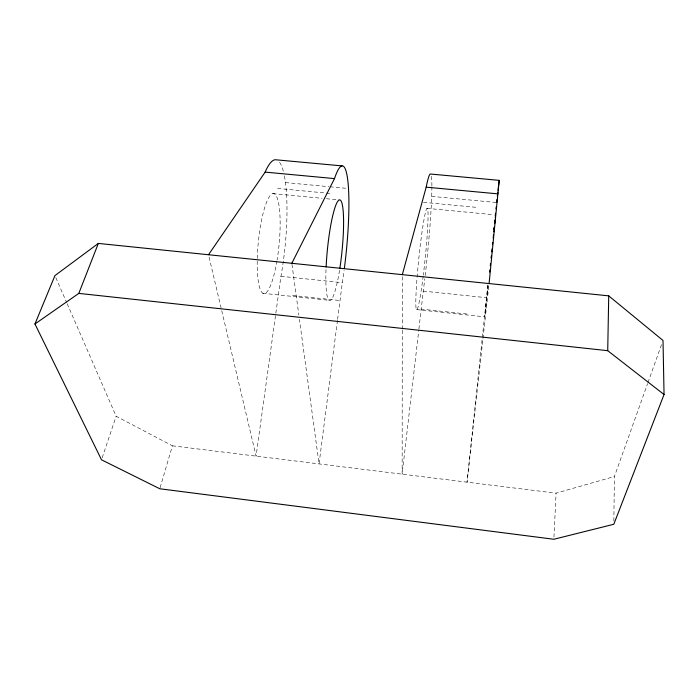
<?xml version="1.0" encoding="UTF-8"?>
<svg xmlns="http://www.w3.org/2000/svg" width="699" height="699" viewBox="0 0 699 699"><rect width="100%" height="100%" fill="white"/><g stroke="black" fill="none" stroke-linecap="round" stroke-linejoin="round"><path stroke-width="0.52" stroke-dasharray="3.5 2.62" d="M402.274 330.251L402.143 474.158L418.788 330.103M402.283 329.159L402.327 275.738M416.394 309.587L484.722 316.839L487.885 285.594M613.844 521.017L614.404 476.526L647.615 383.576M553.949 537.112L556.081 493.162L614.404 476.526M487.841 285.122L467.054 482.17L488.968 284.65M488.164 285.611L484.722 316.839M418.911 329.019L423.288 291.107A85.304 5.304 -84.1 0 0 424.809 278.761M337.468 320.422L319.05 463.909L299.434 319.382M337.608 319.347L342.309 282.667A84.535 12.294 -84.3 0 0 344.1 270.452M284.388 175.895A83.95 17.492 -84.5 0 1 280.937 276.271L256.087 456.132L208.774 255.799M160.097 487.719L172.4 445.805L116.139 416.237L67.087 303.523M102.185 457.784L116.139 416.237M647.982 382.554L661.542 344.581M285.463 182.588L328.932 186.685M330.015 186.79L347.412 188.433M431.694 196.384L496.683 202.518M277.555 188.45L330.435 193.483M423.498 202.326L478.02 207.507M272.811 193.606L322.082 198.315M326.372 198.726L339.225 199.958M426.949 208.346L493.389 214.698M280.937 276.271L342.309 282.667M423.288 291.107L486.521 297.695M292.575 295.485L339.094 300.421M420.815 309.089L468.592 314.166M262.824 293.274L328.993 300.299M172.4 445.805L556.081 493.162M55.798 277.59L66.65 302.527M291.964 264.371L298.849 315.066M276.935 260.937A50.267 10.459 -84.5 0 1 257.686 275.869A50.267 10.459 -84.5 0 1 271.282 194.401A50.267 10.459 -84.5 0 1 277.101 259.949M339.531 270.321A50.616 7.348 -84.3 0 1 329.71 300.64A50.616 7.348 -84.3 0 1 326.04 268.914M417.085 277.293A51.079 3.172 -84.1 0 1 427.063 208.276A51.079 3.172 -84.1 0 1 423.323 274.943M423.201 275.948A51.079 3.172 -84.1 0 1 416.787 309.867A51.079 3.172 -84.1 0 1 417.006 278.281M431.388 176.34A85.304 5.304 -84.1 0 1 431.886 185.812M431.886 186.738A85.304 5.304 -84.1 0 1 424.94 277.704M279.591 162.325A83.95 17.492 -84.5 0 1 283.514 171.971"/><path stroke-width="1.05" d="M664.05 394.524L607.719 350.68L608.724 295.86L98.341 243.418L54.933 275.598L34.95 323.987L101.512 459.811L159.791 488.767L553.844 539.261L613.801 524.276L664.05 394.524L663.01 340.474L608.724 295.86M402.327 274.646L426.18 187.157A85.304 5.304 -84.1 0 1 430.252 174.007L499.208 180.359L489.09 283.567M495.294 217.546L495.53 214.908L495.399 215.799M494.682 223.663L494.988 220.604M493.835 231.885L494.254 227.769M492.507 244.667L492.725 242.527M493.171 238.254L493.503 235.047M489.606 272.086L489.833 269.928M490.296 265.62L490.523 263.462M491.091 258.071L491.31 256.009M491.746 251.885L492.07 248.792M494.499 222.632L494.726 220.561M495.294 215.301L495.521 213.169M495.984 208.905L496.22 206.782M493.887 229.359L494.114 227.227M496.683 202.518L497.024 199.442M497.356 196.367L497.81 192.269M494.569 223.121L494.909 220.036M498.038 190.224L499.208 180.359M34.95 323.987L78.804 293.388L98.341 243.418M291.824 263.296L334.498 178.595A84.535 12.294 -84.3 0 1 347.901 181.382A84.535 12.294 -84.3 0 1 344.371 268.355M208.52 254.733L265.148 172.111A83.95 17.492 -84.5 0 1 275.275 159.739L342.038 165.89M265.148 172.111L334.498 178.595M426.18 187.157L497.906 193.868M78.804 293.388L607.719 350.68M326.127 266.939A50.616 7.348 -84.3 0 1 339.705 199.897A50.616 7.348 -84.3 0 1 339.836 268.39"/></g></svg>
